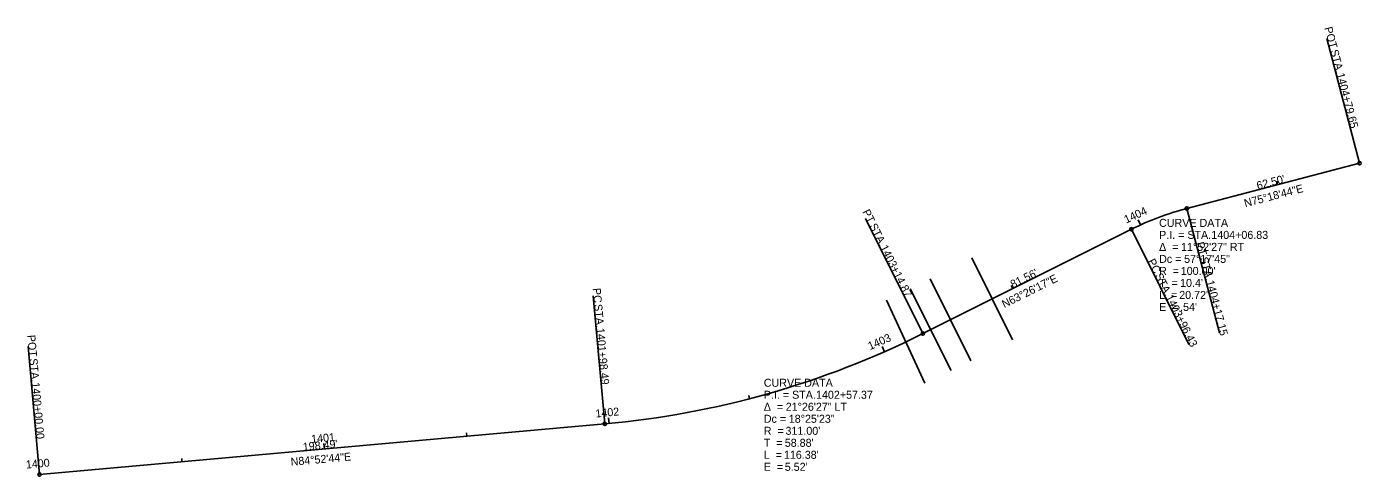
# Model space of a CAD drawing. Extents: x 140979 to 141446, y 335480 to 335637.
import ezdxf

# ---------------------------------------------------------------- set-up
doc = ezdxf.new("R2010")
doc.units = 0
for name, color, linetype in [('_CIVIL_CONSTRUCTION', 7, 'Continuous'), ('Default', 7, 'Continuous'), ('GE_P_Alignment_100_Bearings', 7, 'Continuous'), ('GE_P_Alignment_100_Cardinal_Points', 7, 'Continuous'), ('GE_P_Alignment_100_Curve_Data', 7, 'Continuous'), ('GE_P_Alignment_100_Distances', 7, 'Continuous'), ('PM_P_Edge_Line', 7, 'Continuous'), ('SC_Scratch1', 7, 'Continuous')]:
    doc.layers.add(name, color=color, linetype=linetype)

msp = doc.modelspace()

# ---------------------------------------------------------------- linework, layer by layer
at = {"layer": 'Default'}
for p, q in [((141309.34, 335556.07), (141323.65, 335527.45)), ((141287.81, 335545.3), (141302.12, 335516.68)), ((141294.75, 335548.78), (141309.06, 335520.15)), ((141279.54, 335541.32), (141292.93, 335512.27))]:
    msp.add_line(p, q, dxfattribs=at)
at = {"layer": 'GE_P_Alignment_100_Bearings'}
for p, q in [((141445.03, 335589.24), (141433.62, 335632.77)), ((141384.57, 335573.4), (141395.98, 335529.87)), ((141292.26, 335529.64), (141272.14, 335569.89)), ((141365.21, 335566.11), (141385.33, 335525.86)), ((141180.95, 335498.06), (141176.93, 335542.88)), ((140983.25, 335480.34), (140979.24, 335525.16))]:
    msp.add_line(p, q, dxfattribs=at)
for centre in [(141445.03, 335589.24), (141384.57, 335573.4), (141365.21, 335566.11), (141292.26, 335529.64), (141180.95, 335498.06), (140983.25, 335480.34)]:
    msp.add_circle(centre, 0.6, dxfattribs=at)
at = {"layer": 'GE_P_Alignment_100_Distances'}
for p, q in [((141416.34, 335581.73), (141416.04, 335582.89)), ((141368.43, 335567.65), (141367.6, 335569.47)), ((141323.68, 335545.35), (141323.15, 335546.42)), ((141278.81, 335523.31), (141278, 335525.14)), ((141231.64, 335506.87), (141231.34, 335508.03)), ((141182.46, 335498.19), (141182.27, 335500.18)), ((141132.66, 335493.73), (141132.55, 335494.92)), ((141082.86, 335489.26), (141082.68, 335491.26)), ((141033.05, 335484.8), (141032.95, 335486)), ((140983.25, 335480.34), (140983.08, 335482.33))]:
    msp.add_line(p, q, dxfattribs=at)
at = {"layer": 'PM_P_Edge_Line'}
for p, q in [((141384.57, 335573.4), (141445.03, 335589.24)), ((141292.26, 335529.64), (141365.21, 335566.11)), ((140983.25, 335480.34), (141180.95, 335498.06))]:
    msp.add_line(p, q, dxfattribs=at)
for centre, radius, start, end in [((141409.93, 335476.67), 100, 104.6878, 116.5619), ((141153.19, 335807.81), 311, 275.121, 296.5619)]:
    msp.add_arc(centre, radius, start, end, dxfattribs=at)
at = {"layer": 'SC_Scratch1'}
msp.add_line((141377.39, 335571.22), (141377.96, 335571.42), dxfattribs=at)

# ---------------------------------------------------------------- texts
at = {"layer": '_CIVIL_CONSTRUCTION'}
for s, rotation, p in [('N75°18\'44"E', 14.6878, (141405.03, 335573.8)), ('N63°26\'17"E', 26.5619, (141320.72, 335538.5)), ('N84°52\'44"E', 5.121, (141071.21, 335483.4))]:
    msp.add_text(s, height=2.8, rotation=rotation, dxfattribs=at).set_placement(p)
at = {"layer": 'GE_P_Alignment_100_Bearings'}
for s, rotation, p in [('POT', 284.6878, (141432.68, 335636.53)), (' STA. ', 284.6878, (141434.5, 335629.57)), ('1404+79.65', 284.6878, (141436.9, 335620.42)), ('PT', 296.5619, (141271.01, 335572.23)), (' STA. ', 296.5619, (141272.99, 335568.28)), ('1403+14.87', 296.5619, (141277.21, 335559.82)), ('PT', 284.6878, (141387.79, 335561.3)), ('PC', 296.5619, (141370.82, 335554.98)), (' STA. ', 284.6878, (141388.91, 335557.03)), (' STA. ', 296.5619, (141372.87, 335550.88)), ('PC', 275.121, (141176.74, 335545.45)), ('1404+17.15', 284.6878, (141391.3, 335547.89)), (' STA. ', 275.121, (141177.15, 335540.88)), ('1403+96.43', 296.5619, (141377.1, 335542.42)), ('1401+98.49', 275.121, (141178, 335531.47)), ('POT', 275.121, (140978.93, 335529.06)), (' STA. ', 275.121, (140979.57, 335521.89)), ('1400+00.00', 275.121, (140980.42, 335512.48))]:
    msp.add_text(s, height=2.8, rotation=rotation, dxfattribs=at).set_placement(p)
at = {"layer": 'GE_P_Alignment_100_Cardinal_Points'}
for s, p in [('CURVE DATA', (141374.89, 335566.95)), ('P.I. = STA. ', (141374.89, 335562.75)), ('1404+06.83', (141393.16, 335562.75)), ('Δ  = ', (141374.89, 335558.55)), ('11°52\'27" RT', (141382.57, 335558.55)), ('Dc = ', (141374.89, 335554.35)), ('57°17\'45"', (141383.63, 335554.35)), ('R  = ', (141374.89, 335550.15)), ("100.00'", (141382.47, 335550.15)), ('T  = ', (141374.89, 335545.95)), ('L  = ', (141374.89, 335541.75)), ("20.72'", (141381.93, 335541.75)), ("10.4'", (141382.23, 335545.95)), ('E  = ', (141374.89, 335537.55)), (".54'", (141382.23, 335537.55)), ('CURVE DATA', (141236.6, 335511.05)), ('P.I. = STA. ', (141236.6, 335506.85)), ('1402+57.37', (141254.87, 335506.85)), ('Δ  = ', (141236.6, 335502.65)), ('21°26\'27" LT', (141244.28, 335502.65)), ('Dc = ', (141236.6, 335498.45)), ('18°25\'23"', (141245.34, 335498.45)), ('R  = ', (141236.6, 335494.25)), ("311.00'", (141244.19, 335494.25)), ('T  = ', (141236.6, 335490.05)), ('L  = ', (141236.6, 335485.85)), ("116.38'", (141243.64, 335485.85)), ("58.88'", (141243.94, 335490.05)), ('E  = ', (141236.6, 335481.65)), ("5.52'", (141243.94, 335481.65))]:
    msp.add_text(s, height=2.8, dxfattribs=at).set_placement(p)
at = {"layer": 'GE_P_Alignment_100_Curve_Data'}
for s, rotation, p in [("62.50'", 14.6878, (141409.41, 335579.95)), ("81.56'", 26.5619, (141323.74, 335545.43)), ("198.49'", 5.121, (141075.45, 335488.64))]:
    msp.add_text(s, height=2.8, rotation=rotation, dxfattribs=at).set_placement(p)
at = {"layer": 'GE_P_Alignment_100_Distances'}
for s, rotation, p in [('1404', 24.5162, (141363.4, 335568.1)), ('1403', 23.8227, (141273.78, 335523.83)), ('1402', 5.3996, (141177.84, 335500.27)), ('1401', 5.121, (141078.38, 335491.37)), ('1400', 5.121, (140978.58, 335482.43))]:
    msp.add_text(s, height=2.8, rotation=rotation, dxfattribs=at).set_placement(p)

doc.saveas('drawing.dxf')
